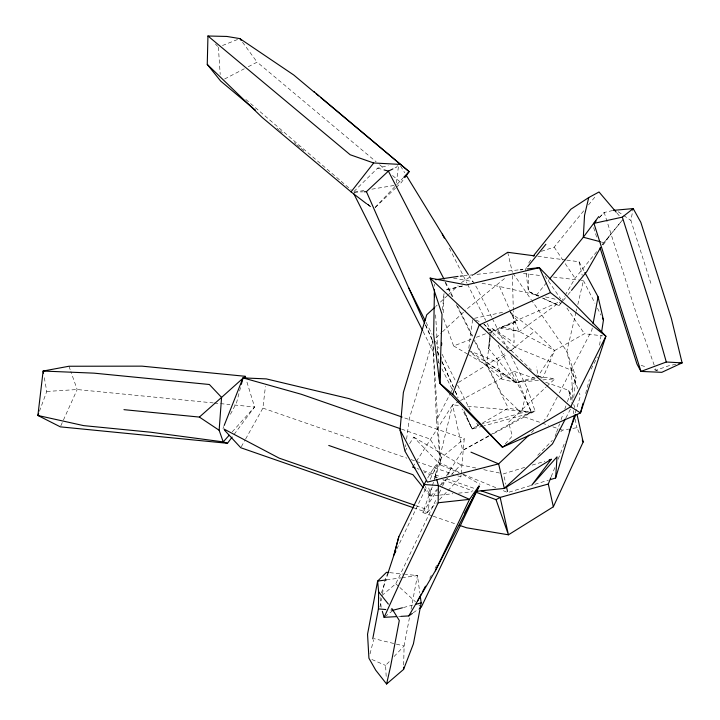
<?xml version="1.0" encoding="UTF-8"?>
<svg xmlns="http://www.w3.org/2000/svg" width="720" height="720" viewBox="0 0 720 720"><rect width="100%" height="100%" fill="white"/><g stroke="black" fill="none" stroke-linecap="round" stroke-linejoin="round"><path stroke-width="0.54" stroke-dasharray="3.6 2.7" d="M403.677 664.947L404.091 646.002L409.437 617.823M434.547 286.209L434.61 284.094M443.178 312.786L444.114 293.787M538.398 380.367L516.294 382.527L488.727 348.66L489.6 334.395M413.487 507.753L427.266 512.541L428.553 510.048L429.498 495.414L432.189 486.999M488.727 348.66L489.69 336.978M447.894 490.68L460.881 476.919L461.07 474.732M461.169 473.634L464.256 438.651L401.913 416.988M442.44 310.014L443.97 293.697M573.732 397.404L576.036 377.397L566.82 351.423L531.972 300.789M245.61 439.029L262.899 408.114L265.428 386.469M396.387 182.916L398.565 165.384M468.801 348.201L472.752 318.672L504.288 311.976M405.549 446.787L405.846 444.6M406.584 439.146L409.392 418.428L432.774 340.776L440.595 465.039L459.207 472.653M490.284 337.671L486.801 362.214L516.294 382.527L536.544 378.837M490.437 336.573L491.067 332.172L483.912 324.072M599.571 345.186L601.092 335.331M592.254 328.014L591.849 330.165L557.793 395.973M379.899 607.104L381.555 598.41M382.374 594.054L385.884 575.568M411.075 609.165L417.456 575.586L405.297 574.299M650.889 283.365L630.891 220.41L632.988 209.646M576.018 312.174L566.82 351.423L571.158 370.125L577.89 389.097M576.27 311.085L576.783 308.907M577.809 304.542L583.425 280.566L581.202 280.305M459.423 401.139L452.574 404.865L433.899 481.194M510.885 355.473L527.427 388.359L521.298 413.001L481.986 423.945M370.035 653.859L373.635 639.729M240.507 387.549L236.61 402.57L229.536 416.016M585.648 393.516L589.383 379.494M501.642 327.006L501.399 327.888L502.551 326.61L515.916 321.876L517.5 320.769L510.111 312.678M575.298 412.893L580.374 396.09L579.312 393.093M434.871 478.584L441.585 457.551L464.256 438.651M381.429 592.938L385.947 579.249M432.243 515.862L422.883 512.604L432.063 486.423M432.432 485.379L433.53 482.238M555.084 436.5L556.2 433.332M556.578 432.279L559.575 423.837M561.069 419.616L563.31 413.28M564.813 409.059L565.929 405.891M567.432 401.67L576.036 377.397M39.429 411.3L46.764 391.455L44.082 376.416M551.169 476.775L555.282 466.434M558.153 459.198L565.137 441.612M222.966 428.508L223.767 426.492M540.81 378.063L542.943 377.676L554.598 350.559L584.442 333.738L602.676 335.862M60.804 425.853L77.184 389.538L70.83 371.538M396.828 548.973L426.744 486.486M430.119 479.43L438.327 462.294L451.188 468.036L458.901 472.365M381.168 607.32L380.043 597.15L395.784 583.776L436.734 498.231M439.146 493.2L442.035 487.161M442.521 486.153L445.887 479.106M447.813 475.083L451.188 468.036M526.482 267.417L525.627 269.181L528.399 291.348L538.317 296.181M409.635 443.664L413.73 437.121L440.595 465.039L436.464 420.282L450.765 392.643M451.278 391.653L453.834 386.721M557.271 396.972L546.435 417.915L544.068 420.246M565.884 417.96L570.528 408.987M591.165 369.099L597.357 357.129M429.741 578.277L431.334 575.307M435.042 568.386L436.635 565.416M397.512 165.555L396.621 167.13L393.876 168.462M241.29 446.76L245.07 440.001M602.388 244.494L622.665 219.744L602.478 244.584M560.709 302.859L559.053 305.694L542.268 297.99M561.267 301.914L564.579 296.253M565.128 295.308L575.064 278.298L596.853 251.496M427.662 478.053L433.674 467.955L438.327 462.294M404.964 451.143L407.295 447.408M412.785 467.046L415.8 462.33M416.403 461.394L452.574 404.865L459.216 405.468M422.883 512.604L437.355 489.996M440.37 485.28L443.988 479.628M446.4 475.866L462.681 450.423L489.069 435.6M536.319 374.859L537.93 376.416L554.598 350.559L534.636 331.173L508.635 311.058M528.741 263.025L532.116 257.796M603.117 244.971L610.209 235.071M396.279 187.389L401.148 182.745L404.226 178.47M234.09 434.439L254.592 406.98L246.465 380.52M541.35 251.334L554.175 247.14L584.307 210.078M588.51 204.912L596.214 195.426M536.346 295.272L549 279.711M562.518 301.437L559.053 305.694L542.529 297.963M563.211 300.582L567.369 295.479M568.053 294.624L570.825 291.222M505.224 444.015L512.343 436.014L508.5 422.244L546.003 387.144M232.173 431.919L254.592 406.98L234.441 405M599.067 217.917L604.188 212.472L613.413 210.366M427.266 512.541L436.428 502.821M439.488 499.59L447.129 491.49M375.084 207.45L402.939 178.146M386.181 676.359L385.587 665.442L390.987 659.772M394.065 656.532L404.091 646.002L373.914 638.64M599.562 217.269L604.188 212.472L639.693 324.234L654.156 365.031M437.607 488.844L430.659 496.044L425.07 486.288M441.468 484.839L447.642 478.44M451.503 474.435L460.764 464.832L476.091 468.063M537.723 455.274L552.357 440.361M560.826 431.721L562.374 430.155L568.629 429.102M353.907 191.547L377.586 168.147L388.215 165.672M531.459 432.702L533.826 430.371M375.165 207.531L395.469 188.163M546.822 386.379L554.976 378.747L537.93 376.416L536.625 366.894M435.609 306.576L437.22 305.073M440.442 302.076L447.696 295.344M448.497 294.597L458.163 285.615M435.996 337.779L441.63 332.541M442.44 331.794L465.804 310.086M468.513 350.388L496.935 361.998L507.213 353.592M510.642 350.784L534.636 331.173M467.415 308.592L506.286 277.146M384.948 616.671L392.544 610.821M493.497 433.674L524.313 416.925L531.09 411.984L514.206 371.367L460.404 400.608M499.617 327.888L519.228 331.524L560.079 302.013M413.253 612.783L418.626 609.012M480.924 424.242L477.738 425.133L472.158 429.039L462.06 408.951M461.385 282.618L473.436 274.734M458.622 382.401L506.718 352.494M507.654 351.909L515.205 347.22L571.158 370.125M527.427 388.359L535.05 411.012L532.152 412.74L483.948 425.835M478.809 425.178L472.158 429.039L463.914 410.697M482.616 422.982L508.266 408.114L532.152 412.74L497.322 343.485M490.041 435.051L531.09 411.984L465.849 406.071M489.222 333.18L515.916 321.876M488.682 436.293L462.681 450.423L452.574 404.865M224.604 79.002L244.314 68.778M248.256 66.735L257.13 62.136L376.146 161.802M487.26 327.87L489.744 332.199L559.845 301.599M222.462 45.522L237.798 39.411M443.583 318.708L453.618 345.933L472.194 338.868M476.325 337.302L485.613 333.765M524.718 467.379L503.46 473.841L505.872 484.227M532.161 465.111L544.914 461.232M530.676 485.577L507.798 492.543L502.632 490.428M534.834 484.317L548.352 480.204M534.69 377.334L516.294 382.527L501.903 379.242L471.015 352.557M482.877 426.123L472.158 429.039L463.932 410.607M403.434 607.527L412.83 605.061M462.24 285.984L445.338 290.169L462.852 285.984M675.801 364.266L668.43 365.877L656.01 370.26L651.771 368.856M354.222 192.141L364.14 190.476M371.862 189.18L396.117 185.112M572.805 428.4L576.981 427.698L579.627 433.845M535.05 411.012L521.298 413.001L501.84 394.065L474.714 340.119M386.478 579.879L400.86 577.89M401.967 577.737L417.456 575.586L419.841 593.046M463.644 275.787L469.215 275.184M470.322 275.067L475.893 274.473M477.009 274.347L519.309 269.811M438.471 495.234L430.659 496.044L428.418 486.405M439.587 495.126L452.979 493.731M458.559 493.155L471.96 491.769M542.817 379.935L554.976 378.747M46.764 391.455L77.184 389.538L213.174 402.903M398.682 616.5L400.923 616.374M354.222 192.267L363.096 191.817M214.29 403.02L229.968 404.559M389.826 572.661L404.19 574.182M523.449 273.555L541.215 275.625M553.437 277.056L580.095 280.17M537.813 256.284L565.686 259.983M566.802 260.127L579.069 261.756L584.343 271.494M453.546 278.127L473.238 281.7M481.986 283.293L499.491 286.47L538.902 295.461M483.75 469.683L501.273 473.382M545.472 296.955L556.425 299.457M537.93 376.416L542.943 377.676M601.371 242.019L603.495 242.577M377.586 168.147L382.977 169.632M502.551 326.61L519.228 331.524L554.598 350.559M641.169 365.355L646.47 367.101M514.206 371.367L535.167 378.648M545.643 382.293L568.692 390.303L572.301 400.464M524.313 416.925L541.224 422.802M542.286 423.171L548.631 425.376M552.852 426.843L562.374 430.155M401.58 429.12L430.056 439.011L441.585 457.551M262.899 408.114L406.863 458.145M411.102 459.621L415.332 461.088M416.394 461.457L453.465 474.345M457.704 475.812L460.881 476.919M416.997 468.504L419.103 469.242M423.306 470.7L441.207 476.919M446.463 478.746L474.885 488.628M415.926 505.665L428.553 510.048M433.287 516.222L456.165 524.169M657.936 370.953L656.01 370.26L654.525 366.075M437.454 477.783L424.071 472.023M442.683 479.736L473.022 491.076M463.338 474.345L496.422 487.89M371.871 659.484L385.587 665.442M475.839 320.031L480.978 322.317M538.677 296.154L528.399 291.348L528.237 271.584M462.762 474.534L480.123 484.272M453.618 345.933L467.118 353.817M468.081 354.384L516.294 382.527L470.34 351.576M413.73 437.121L460.764 464.832M618.183 211.752L622.719 214.839M623.628 215.46L630.891 220.41M367.488 204.444L371.808 207.756M515.205 347.22L491.31 327.906L514.116 342.549L513.324 311.301M379.593 164.691L383.904 168.3M392.526 175.518L401.148 182.745M277.038 128.268L278.766 129.708M279.621 130.428L283.068 133.317M294.273 142.695L295.992 144.144M296.856 144.864L300.303 147.744M301.167 148.473L303.75 150.633M367.506 204.03L371.817 207.63M245.799 99.441L340.326 180.567M341.181 181.305L351.396 190.071M367.578 203.958L371.835 207.612M395.784 583.776L399.078 586.791M399.906 587.538L415.548 601.857M418.842 604.863L421.308 607.122M483.84 324.009L531.477 370.161M215.397 43.965L217.629 46.359M616.932 213.012L619.794 216.378M423.981 488.511L429.498 495.414M242.505 42.219L257.13 62.136M512.973 273.177L531.342 299.871M544.986 275.922L560.646 298.863M566.901 308.043L584.442 333.738M554.175 247.14L562.77 259.974M565.227 263.637L575.064 278.298M468.936 275.472L476.811 287.712L491.841 317.601M400.599 166.068L404.712 172.773M489.744 332.199L490.05 332.73M583.425 280.566L594.945 303.246M597.447 308.169L600.957 315.072M492.345 318.6L507.879 349.497M449.361 248.121L467.037 283.257M467.541 284.256L485.712 320.391M487.224 323.406L493.281 335.448M445.572 282.186L453.609 298.17M457.632 306.162L472.698 336.132M445.122 282.546L452.196 296.613M456.237 304.65L472.401 336.789M474.417 340.812L508.266 408.114M426.051 322.344L432.072 334.323M435.582 341.307L439.101 348.291M442.107 354.276L455.661 381.222M457.668 385.218L470.214 410.166M476.739 423.135L477.738 425.133M423.162 331.614L434.781 354.717M438.318 361.746L439.326 363.753M441.855 368.775L452.457 389.862M425.43 325.116L432.765 341.415M437.346 351.603L439.173 355.68M441.927 361.791L453.375 387.261M455.211 391.338L457.956 397.449M425.547 324.621L432.864 341.001M437.436 351.234L439.263 355.329M441.999 361.476L453.429 387.063M455.256 391.158L457.992 397.305M499.491 286.47L519.228 331.524M573.75 404.523L574.83 407.574M68.967 366.246L70.461 370.476M593.64 227.655L597.357 239.373M496.935 361.998L501.903 379.242M575.766 383.103L571.293 367.263L572.715 398.493M433.674 467.955L436.437 478.287M579.069 261.756L582.219 275.337M507.708 252.297L512.334 272.25M568.692 390.303L571.536 403.119M573.192 410.607L573.903 413.811M575.091 419.148L576.981 427.698M218.376 47.151L220.212 74.493M435.609 314.865L438.507 363.051M432.774 340.776L436.464 420.282M512.424 275.598L513.297 310.194"/><path stroke-width="1.08" d="M372.753 638.82L378.432 608.886L378.621 591.876L377.622 581.103L386.505 572.31L388.719 572.544M396.441 616.626L384.102 617.328L399.951 582.615L438.165 502.776L438.363 485.532L436.707 479.322M434.457 289.368L433.656 334.503L439.722 383.22L502.38 447.21L580.482 412.92L605.898 336.231L539.352 267.669L527.103 268.974M386.478 579.879L377.622 581.103L367.542 634.257L368.928 658.206L375.741 670.212L386.595 684L403.578 669.411L403.623 667.179M255.564 110.277L220.653 81.054L207.252 64.395L207.954 36L226.818 36.441L239.841 38.601L293.742 74.997L314.406 92.304M440.982 357.507L439.722 383.22L452.682 394.218L502.38 447.21L570.744 406.755L605.898 336.231L550.476 292.563L539.352 267.669L466.461 284.931L430.137 278.082L442.035 314.361L439.722 383.22L439.254 375.381M441.594 345.213L441.702 342.972M550.431 479.574L555.633 477.99L557.028 456.831L531.711 485.262L551.295 459.288L549.162 459.936M232.11 437.094L227.475 443.295L223.209 441.891L219.141 430.254L221.571 397.404L245.169 376.29L245.817 378.405M424.512 485.307L404.964 451.143L400.041 429.948L403.371 392.454L426.744 314.802L434.799 307.323M601.596 332.046L603.459 320.004L598.077 296.811L584.874 272.466M593.055 323.712L598.077 296.811M420.435 597.411L421.182 602.865L413.415 643.833L403.578 669.411M386.595 684L390.618 666.243L399.303 620.487L391.815 608.463M616.212 212.175L599.022 191.979L588.735 197.559L584.532 215.388L583.317 237.249L549.702 278.847M241.344 384.336L243.018 377.892L266.31 378.9L349.074 398.628L401.913 416.988M394.263 553.86L398.826 536.715L426.015 480.807M386.991 576.09L393.939 555.021L398.826 536.715M583.065 403.218L580.482 412.92L570.744 406.755L499.518 343.8L430.137 278.082M555.633 477.99L574.659 414.99M38.655 413.388L37.89 415.476L60.345 426.861L227.475 443.295M452.682 394.218L479.205 324.999L550.476 292.563M459.288 525.258L466.569 527.787L508.437 534.807L553.347 506.799L548.298 484.02L550.764 477.81M569.25 431.271L575.82 414.72M224.172 425.484L243.018 377.892L301.392 394.299L400.527 428.751M553.347 506.799L583.155 442.026L577.125 414.828M393.939 555.021L395.865 550.989M400.923 616.374L408.771 615.924L435.33 570.825L469.539 499.356L478.872 486.054M479.151 486.288L421.308 607.122L419.517 608.382M435.33 570.825L479.088 486.27M565.362 418.959L552.465 443.889L504.333 488.421L476.424 491.31M417.537 601.038L421.254 594.108M422.316 592.128L425.493 586.188M464.742 512.973L479.061 486.252M600.732 247.374L586.755 271.629L571.518 290.367M533.241 256.05L570.861 209.232L588.735 197.559M404.838 177.615L409.131 171.63L313.794 91.485M598.734 216.567L583.317 237.249L600.309 241.731M366.615 203.787L351.054 191.88L373.68 162.981L400.725 164.439M527.724 266.607L545.868 244.287M229.185 435.24L223.209 441.891L150.579 432.207L83.628 425.619L37.89 415.476L43.128 371.043L68.967 366.246L141.957 366.147L245.169 376.29M613.413 210.366L633.204 208.575L640.827 222.336L671.391 318.555L682.11 362.88L661.806 372.33L640.971 371.43L593.937 223.371L596.133 221.031M403.713 177.336L409.131 171.63L320.436 97.353M529.092 435.042L498.636 463.869L427.428 482.121L400.041 429.948M364.212 191.763L366.426 191.655L388.377 171.117L392.958 168.903M123.948 409.662L199.377 417.078L221.571 397.404L209.367 384.498L94.077 373.158L43.128 371.043L43.506 373.185M593.937 223.371L622.341 217.134L633.204 208.575M408.771 615.924L412.353 613.413M474.354 274.122L507.708 252.297L534.465 255.843M551.295 459.288L504.333 488.421L498.636 463.869L470.961 452.151M476.163 492.246L496.035 499.671L500.148 497.403L548.298 484.02M678.96 363.573L682.11 362.88L666.297 362.007L640.971 371.43L636.93 363.951L600.066 247.887M402.417 607.788L393.201 610.209L391.095 610.02M415.962 604.233L421.182 602.865M435.762 279.702L458.082 276.381M438.165 502.776L469.539 499.356L438.363 485.532L423.828 484.479M460.305 276.138L462.528 275.904M520.425 269.694L522.657 269.46M378.432 608.886L385.821 609.543M384.057 169.929L388.377 171.117L444.069 279.189M414.891 467.775L412.785 467.046L414.837 467.946M481.203 490.824L500.148 497.403L508.437 534.807L496.035 499.671M328.752 445.446L412.938 474.696L423.288 487.647M414.873 505.296L279.117 458.118L223.947 429.03M413.487 507.753L240.75 447.723L224.442 430.11M373.68 162.981L350.172 154.746L207.954 36M199.377 417.078L219.141 430.254M316.125 93.753L318.708 95.913M351.054 191.88L262.107 117.396L207.252 64.395M378.621 591.876L388.341 604.098M239.841 38.601L241.173 40.41M406.467 175.644L442.296 234.072L468.333 274.536M602.46 318.033L603.459 320.004M442.296 234.072L444.321 238.086M366.426 191.655L408.483 287.415L425.043 320.346M353.619 193.32L422.658 330.606M408.483 287.415L424.521 323.073M582.273 439.983L583.155 442.026M622.341 217.134L649.701 303.273L666.297 362.007M382.338 611.316L384.102 617.328M506.349 486.306L507.555 491.499M434.331 293.58L434.529 296.937"/></g></svg>
